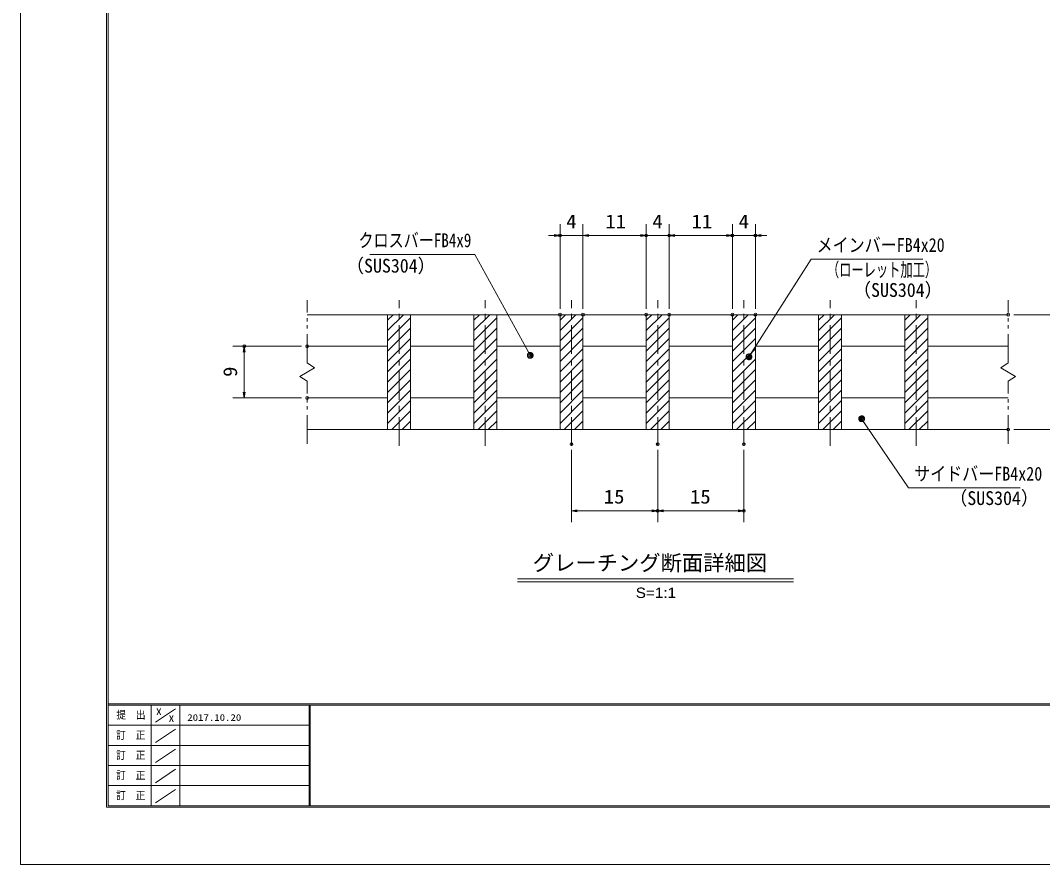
# Model space of a CAD drawing. Units: millimetres, scale not verified, with parts at other scales. Extents: x -1050 to 1050, y -742 to 742.
# Drawn here: x -1050 to -161, y -742 to -8 of the extents above; entities that cross this region are included whole.
import ezdxf
from ezdxf.enums import TextEntityAlignment as Align

# ---------------------------------------------------------------- set-up
doc = ezdxf.new("R2010")
doc.units = ezdxf.units.MM
doc.header["$LTSCALE"] = 5
doc.header["$PDMODE"] = 32
doc.header["$PDSIZE"] = 2.5
doc.linetypes.add('CHAIN1', pattern=[8, 5, -1, 1, -1])
doc.linetypes.add('DOUBLE_CHAIN1', pattern=[8.8, 5, -1, 0.6, -0.6, 0.6, -1])
for name, color, linetype, lineweight in [('0-0_7-図\u3000枠', 4, 'Continuous', 9), ('0-1_寸法注釈', 2, 'Continuous', 9), ('0-2_0', 2, 'Continuous', 9), ('0-3_DEFPOINTS', 134, 'Continuous', 9), ('0-6_想像線', 134, 'DOUBLE_CHAIN1', 9), ('0-7_ハッチング', 4, 'Continuous', 9), ('0-8_蓋', 5, 'Continuous', 9), ('0-A_中心線', 6, 'CHAIN1', 9)]:
    doc.layers.add(name, color=color, linetype=linetype, lineweight=lineweight)
doc.styles.add('HG丸ｺﾞｼｯｸM-PRO', font='')
doc.styles.add('ＭＳ ゴシック', font='')
doc.styles.get('HG丸ｺﾞｼｯｸM-PRO').set_extended_font_data('HG丸ｺﾞｼｯｸM-PRO')
doc.styles.get('ＭＳ ゴシック').set_extended_font_data('MS Gothic')

# ---------------------------------------------------------------- blocks, each defined once
blk = doc.blocks.new('_OPEN')
at = {"layer": '0-2_0'}
blk.add_line((0, 0), (-5, 0), dxfattribs=at)
blk.add_lwpolyline([(-5, 0.833), (0, 0), (-5, -0.833)], dxfattribs=at)
blk = doc.blocks.new('_Dot')
at = {"layer": '0-2_0'}
for p, q in [((-2.5, 0), (-5, 0)), ((2.445, 0.5), (-2.445, 0.5)), ((1.997, 1.5), (-1.997, 1.5)), ((2.289, -0.995), (-2.289, -0.995)), ((1.499, -1.995), (-1.499, -1.995))]:
    blk.add_line(p, q, dxfattribs=at)
for points in [[(2.5, 0), (2.48, 0.313), (2.421, 0.622), (2.324, 0.92), (2.191, 1.204), (2.023, 1.469), (1.822, 1.711), (1.594, 1.926), (1.34, 2.111), (1.064, 2.262), (0.773, 2.378), (0.468, 2.456), (0.157, 2.495), (-0.157, 2.495), (-0.468, 2.456), (-0.773, 2.378), (-1.064, 2.262), (-1.34, 2.111), (-1.594, 1.926), (-1.822, 1.711), (-2.023, 1.469), (-2.191, 1.204), (-2.324, 0.92), (-2.421, 0.622), (-2.48, 0.313), (-2.5, 0), (0, 0)], [(-2.5, 0), (-2.48, -0.313), (-2.421, -0.622), (-2.324, -0.92), (-2.191, -1.204), (-2.023, -1.469), (-1.822, -1.711), (-1.594, -1.926), (-1.34, -2.111), (-1.064, -2.262), (-0.773, -2.378), (-0.468, -2.456), (-0.157, -2.495), (0.157, -2.495), (0.468, -2.456), (0.773, -2.378), (1.064, -2.262), (1.34, -2.111), (1.594, -1.926), (1.822, -1.711), (2.023, -1.469), (2.191, -1.204), (2.324, -0.92), (2.421, -0.622), (2.48, -0.313), (2.5, 0), (0, 0)]]:
    blk.add_lwpolyline(points, close=True, dxfattribs=at)

msp = doc.modelspace()

# ---------------------------------------------------------------- linework, layer by layer
at = {"layer": '0-0_7-図\u3000枠'}
for p, q in [((-975, -692.5), (-975, 692.5)), ((-973.75, -691.25), (-973.75, 691.25)), ((998.75, -602.5), (-973.75, -602.5)), ((998.75, -603.75), (-973.75, -603.75)), ((-936.25, -691.192), (-936.25, -603.75)), ((-911.25, -603.75), (-911.25, -691.192)), ((-798.75, -603.75), (-798.75, -691.192)), ((-798, -603.75), (-798, -691.192)), ((-932.5, -618.606), (-915, -606.924)), ((-798.75, -621.25), (-973.75, -621.25)), ((-932.5, -636.247), (-915, -624.565)), ((-798.75, -638.75), (-973.75, -638.75)), ((-932.5, -653.747), (-915, -642.065)), ((-798.75, -656.25), (-973.75, -656.25)), ((-932.5, -671.247), (-915, -659.565)), ((-798.75, -673.75), (-973.75, -673.75)), ((-932.5, -688.747), (-915, -677.065)), ((1000, -692.5), (-975, -692.5)), ((998.75, -691.25), (-973.75, -691.25))]:
    msp.add_line(p, q, dxfattribs=at)
at = {"layer": '0-1_寸法注釈'}
for p, q in [((-580.45, -258.808), (-580.45, -184.9)), ((-560.45, -258.808), (-560.45, -184.9)), ((-560.45, -258.808), (-560.45, -184.9)), ((-505.45, -258.808), (-505.45, -184.9)), ((-505.45, -258.808), (-505.45, -184.9)), ((-485.45, -258.808), (-485.45, -184.9)), ((-485.45, -258.808), (-485.45, -184.9)), ((-430.45, -258.808), (-430.45, -184.9)), ((-430.45, -258.808), (-430.45, -184.9)), ((-410.45, -258.808), (-410.45, -184.9)), ((-585.45, -194.9), (-590.45, -194.9)), ((-560.45, -194.9), (-580.45, -194.9)), ((-555.45, -194.9), (-510.45, -194.9)), ((-555.45, -194.9), (-550.45, -194.9)), ((-510.45, -194.9), (-515.45, -194.9)), ((-505.45, -194.9), (-485.45, -194.9)), ((-480.45, -194.9), (-435.45, -194.9)), ((-480.45, -194.9), (-475.45, -194.9)), ((-435.45, -194.9), (-440.45, -194.9)), ((-430.45, -194.9), (-410.45, -194.9)), ((-405.45, -194.9), (-400.45, -194.9)), ((-185.45, -263.808), (-130.285, -263.808)), ((-805.45, -291.308), (-865.2, -291.308)), ((-855.2, -331.308), (-855.2, -296.308)), ((-805.45, -336.308), (-865.2, -336.308)), ((-185.45, -363.808), (-130.285, -363.808)), ((-570.45, -381.51), (-570.45, -444.529)), ((-495.45, -381.51), (-495.45, -444.529)), ((-495.45, -381.51), (-495.45, -444.529)), ((-420.45, -381.51), (-420.45, -444.529)), ((-565.45, -434.529), (-500.45, -434.529)), ((-490.45, -434.529), (-425.45, -434.529)), ((-617.576, -493.827), (-377.371, -493.827)), ((-617.576, -496.327), (-377.371, -496.327))]:
    msp.add_line(p, q, dxfattribs=at)
for points in [[(-745.854, -211.345), (-654.681, -211.345), (-606.854, -298.365)], [(-264.764, -215.417), (-361.954, -215.417), (-415.465, -299.666)], [(-179.864, -414.552), (-277.054, -414.552), (-317.364, -355.232)]]:
    msp.add_lwpolyline(points, dxfattribs=at)
at = {"layer": '0-3_DEFPOINTS'}
msp.add_lwpolyline([(-1050, -742.5), (-1050, 742.5), (1050, 742.5), (1050, -742.5)], close=True, dxfattribs=at)
for p in [(-580.45, -194.9), (-505.45, -194.9), (-485.45, -194.9), (-430.45, -194.9), (-410.45, -194.9), (-580.45, -263.808), (-560.45, -263.808), (-505.45, -263.808), (-485.45, -263.808), (-430.45, -263.808), (-410.45, -263.808), (-190.45, -263.808), (-855.2, -291.308), (-800.45, -291.308), (-800.45, -336.308), (-190.45, -363.808), (-570.45, -376.51), (-495.45, -376.51), (-420.45, -376.51), (-495.45, -434.529), (-420.45, -434.529)]:
    msp.add_point(p, dxfattribs=at)
at = {"layer": '0-6_想像線'}
for p, q in [((-800.45, -305.859), (-800.45, -251.308)), ((-190.45, -305.859), (-190.45, -251.308)), ((-800.45, -305.859), (-794.157, -310.072)), ((-794.157, -310.072), (-800.45, -313.808)), ((-806.743, -317.545), (-800.45, -313.808)), ((-800.45, -321.757), (-806.743, -317.545)), ((-184.157, -317.545), (-190.45, -313.808)), ((-190.45, -321.757), (-184.157, -317.545)), ((-800.45, -376.308), (-800.45, -321.757)), ((-190.45, -376.308), (-190.45, -321.757))]:
    msp.add_line(p, q, dxfattribs=at)
msp.add_lwpolyline([(-190.45, -305.859), (-196.743, -310.072), (-190.45, -313.808)], dxfattribs=at)
at = {"layer": '0-7_ハッチング'}
for p, q in [((-730.45, -268.662), (-725.597, -263.808)), ((-730.45, -277.642), (-716.616, -263.808)), ((-730.45, -286.622), (-710.45, -266.622)), ((-655.45, -268.662), (-650.597, -263.808)), ((-655.45, -277.642), (-641.616, -263.808)), ((-655.45, -286.622), (-635.45, -266.622)), ((-580.45, -268.662), (-575.597, -263.808)), ((-580.45, -277.642), (-566.616, -263.808)), ((-580.45, -286.622), (-560.45, -266.622)), ((-505.45, -268.662), (-500.597, -263.808)), ((-505.45, -277.642), (-491.616, -263.808)), ((-505.45, -286.622), (-485.45, -266.622)), ((-430.45, -268.662), (-425.597, -263.808)), ((-430.45, -277.642), (-416.616, -263.808)), ((-430.45, -286.622), (-410.45, -266.622)), ((-355.45, -268.662), (-350.597, -263.808)), ((-355.45, -277.642), (-341.616, -263.808)), ((-355.45, -286.622), (-335.45, -266.622)), ((-280.45, -268.662), (-275.597, -263.808)), ((-280.45, -277.642), (-266.616, -263.808)), ((-280.45, -286.622), (-260.45, -266.622)), ((-730.45, -295.602), (-710.45, -275.602)), ((-655.45, -295.602), (-635.45, -275.602)), ((-580.45, -295.602), (-560.45, -275.602)), ((-505.45, -295.602), (-485.45, -275.602)), ((-430.45, -295.602), (-410.45, -275.602)), ((-355.45, -295.602), (-335.45, -275.602)), ((-280.45, -295.602), (-260.45, -275.602)), ((-730.45, -304.583), (-710.45, -284.583)), ((-655.45, -304.583), (-635.45, -284.583)), ((-580.45, -304.583), (-560.45, -284.583)), ((-505.45, -304.583), (-485.45, -284.583)), ((-430.45, -304.583), (-410.45, -284.583)), ((-355.45, -304.583), (-335.45, -284.583)), ((-280.45, -304.583), (-260.45, -284.583)), ((-730.45, -313.563), (-710.45, -293.563)), ((-655.45, -313.563), (-635.45, -293.563)), ((-580.45, -313.563), (-560.45, -293.563)), ((-505.45, -313.563), (-485.45, -293.563)), ((-430.45, -313.563), (-410.45, -293.563)), ((-355.45, -313.563), (-335.45, -293.563)), ((-280.45, -313.563), (-260.45, -293.563)), ((-730.45, -322.543), (-710.45, -302.543)), ((-655.45, -322.543), (-635.45, -302.543)), ((-580.45, -322.543), (-560.45, -302.543)), ((-505.45, -322.543), (-485.45, -302.543)), ((-430.45, -322.543), (-410.45, -302.543)), ((-355.45, -322.543), (-335.45, -302.543)), ((-280.45, -322.543), (-260.45, -302.543)), ((-730.45, -331.523), (-710.45, -311.523)), ((-655.45, -331.523), (-635.45, -311.523)), ((-580.45, -331.523), (-560.45, -311.523)), ((-505.45, -331.523), (-485.45, -311.523)), ((-430.45, -331.523), (-410.45, -311.523)), ((-355.45, -331.523), (-335.45, -311.523)), ((-280.45, -331.523), (-260.45, -311.523)), ((-730.45, -340.504), (-710.45, -320.504)), ((-655.45, -340.504), (-635.45, -320.504)), ((-580.45, -340.504), (-560.45, -320.504)), ((-505.45, -340.504), (-485.45, -320.504)), ((-430.45, -340.504), (-410.45, -320.504)), ((-355.45, -340.504), (-335.45, -320.504)), ((-280.45, -340.504), (-260.45, -320.504)), ((-730.45, -349.484), (-710.45, -329.484)), ((-655.45, -349.484), (-635.45, -329.484)), ((-580.45, -349.484), (-560.45, -329.484)), ((-505.45, -349.484), (-485.45, -329.484)), ((-430.45, -349.484), (-410.45, -329.484)), ((-355.45, -349.484), (-335.45, -329.484)), ((-280.45, -349.484), (-260.45, -329.484)), ((-730.45, -358.464), (-710.45, -338.464)), ((-655.45, -358.464), (-635.45, -338.464)), ((-580.45, -358.464), (-560.45, -338.464)), ((-505.45, -358.464), (-485.45, -338.464)), ((-430.45, -358.464), (-410.45, -338.464)), ((-355.45, -358.464), (-335.45, -338.464)), ((-280.45, -358.464), (-260.45, -338.464)), ((-726.814, -363.808), (-710.45, -347.444)), ((-651.814, -363.808), (-635.45, -347.444)), ((-576.814, -363.808), (-560.45, -347.444)), ((-501.814, -363.808), (-485.45, -347.444)), ((-426.814, -363.808), (-410.45, -347.444)), ((-351.814, -363.808), (-335.45, -347.444)), ((-276.814, -363.808), (-260.45, -347.444)), ((-717.834, -363.808), (-710.45, -356.425)), ((-642.834, -363.808), (-635.45, -356.425)), ((-567.834, -363.808), (-560.45, -356.425)), ((-492.834, -363.808), (-485.45, -356.425)), ((-417.834, -363.808), (-410.45, -356.425)), ((-342.834, -363.808), (-335.45, -356.425)), ((-267.834, -363.808), (-260.45, -356.425))]:
    msp.add_line(p, q, dxfattribs=at)
for points in [[(-710.45, -263.808), (-730.45, -263.808), (-730.45, -363.808), (-710.45, -363.808)], [(-635.45, -263.808), (-655.45, -263.808), (-655.45, -363.808), (-635.45, -363.808)], [(-560.45, -263.808), (-580.45, -263.808), (-580.45, -363.808), (-560.45, -363.808)], [(-485.45, -263.808), (-505.45, -263.808), (-505.45, -363.808), (-485.45, -363.808)], [(-410.45, -263.808), (-430.45, -263.808), (-430.45, -363.808), (-410.45, -363.808)], [(-335.45, -263.808), (-355.45, -263.808), (-355.45, -363.808), (-335.45, -363.808)], [(-260.45, -263.808), (-280.45, -263.808), (-280.45, -363.808), (-260.45, -363.808)]]:
    msp.add_lwpolyline(points, close=True, dxfattribs=at)
at = {"layer": '0-8_蓋'}
for p, q in [((-800.45, -263.808), (-190.45, -263.808)), ((-730.45, -263.808), (-730.45, -363.808)), ((-710.45, -363.808), (-710.45, -263.808)), ((-655.45, -263.808), (-655.45, -363.808)), ((-635.45, -363.808), (-635.45, -263.808)), ((-560.45, -363.808), (-560.45, -263.808)), ((-505.45, -263.808), (-505.45, -363.808)), ((-485.45, -363.808), (-485.45, -263.808)), ((-430.45, -263.808), (-430.45, -363.808)), ((-335.45, -363.808), (-335.45, -263.808)), ((-280.45, -263.808), (-280.45, -363.808)), ((-260.45, -363.808), (-260.45, -263.808)), ((-800.45, -291.308), (-730.45, -291.308)), ((-710.45, -291.308), (-655.45, -291.308)), ((-635.45, -291.308), (-580.45, -291.308)), ((-560.45, -291.308), (-505.45, -291.308)), ((-485.45, -291.308), (-430.45, -291.308)), ((-410.45, -291.308), (-355.45, -291.308)), ((-335.45, -291.308), (-280.45, -291.308)), ((-260.45, -291.308), (-190.45, -291.308)), ((-800.45, -336.308), (-730.45, -336.308)), ((-710.45, -336.308), (-655.45, -336.308)), ((-635.45, -336.308), (-580.45, -336.308)), ((-560.45, -336.308), (-505.45, -336.308)), ((-485.45, -336.308), (-430.45, -336.308)), ((-410.45, -336.308), (-355.45, -336.308)), ((-335.45, -336.308), (-280.45, -336.308)), ((-260.45, -336.308), (-190.45, -336.308)), ((-800.45, -363.808), (-190.45, -363.808)), ((-730.45, -363.808), (-710.45, -363.808)), ((-655.45, -363.808), (-635.45, -363.808)), ((-505.45, -363.808), (-485.45, -363.808)), ((-280.45, -363.808), (-260.45, -363.808))]:
    msp.add_line(p, q, dxfattribs=at)
for points in [[(-580.45, -263.808), (-580.45, -363.808), (-560.45, -363.808)], [(-430.45, -363.808), (-410.45, -363.808), (-410.45, -263.808)], [(-355.45, -263.808), (-355.45, -363.808), (-335.45, -363.808)]]:
    msp.add_lwpolyline(points, dxfattribs=at)
at = {"layer": '0-A_中心線'}
for p, q in [((-720.45, -378.035), (-720.45, -251.106)), ((-645.45, -378.035), (-645.45, -251.106)), ((-570.45, -378.035), (-570.45, -251.106)), ((-495.45, -378.035), (-495.45, -251.106)), ((-420.45, -378.035), (-420.45, -251.106)), ((-345.45, -378.035), (-345.45, -251.106)), ((-270.45, -378.035), (-270.45, -251.106))]:
    msp.add_line(p, q, dxfattribs=at)

# ---------------------------------------------------------------- block references
at = {"layer": '0-1_寸法注釈'}
for p in [(-580.45, -194.9), (-505.45, -194.9), (-505.45, -194.9), (-430.45, -194.9), (-430.45, -194.9), (-495.45, -434.529), (-420.45, -434.529)]:
    msp.add_blockref('_OPEN', p, dxfattribs=at)
for name, p, rotation in [('_OPEN', (-560.45, -194.9), 180), ('_OPEN', (-560.45, -194.9), 180), ('_OPEN', (-485.45, -194.9), 180), ('_OPEN', (-485.45, -194.9), 180), ('_OPEN', (-410.45, -194.9), 180), ('_OPEN', (-855.2, -291.308), 90), ('_Dot', (-606.364, -299.237), 299.29723), ('_Dot', (-416.009, -300.506), 237.09638), ('_OPEN', (-855.2, -336.308), 270), ('_Dot', (-317.936, -354.411), 124.85308), ('_OPEN', (-570.45, -434.529), 180), ('_OPEN', (-495.45, -434.529), 180)]:
    msp.add_blockref(name, p, dxfattribs=dict(at, rotation=rotation))

# ---------------------------------------------------------------- texts
at = {"layer": '0-0_7-図\u3000枠', "color": 5, "style": 'ＭＳ ゴシック'}
for s, height, width, p in [('提\u3000出', 6.745, 0.9, (-966.593, -617.56)), ('X', 5.755, 1.2, (-931.902, -614.076)), ('X', 5.755, 1.2, (-920.995, -620.022)), ('2017.10.20', 5.755, 1.2, (-904.801, -619.113)), ('訂\u3000正', 6.745, 0.9, (-966.76, -635.201)), ('訂\u3000正', 6.745, 0.9, (-966.76, -652.701)), ('訂\u3000正', 6.745, 0.9, (-966.76, -670.201)), ('訂\u3000正', 6.745, 0.9, (-966.76, -687.701))]:
    msp.add_text(s, height=height, dxfattribs=dict(at, width=width)).set_placement(p, align=Align.BOTTOM_LEFT)
at = {"layer": '0-1_寸法注釈', "color": 7}
for s, height, style, width, p in [('4', 12.02, 'ＭＳ ゴシック', 1.1, (-575.035, -192.213)), ('11', 12.02, 'ＭＳ ゴシック', 1.1, (-541.028, -192.213)), ('4', 12.02, 'ＭＳ ゴシック', 1.1, (-500.035, -192.213)), ('11', 12.02, 'ＭＳ ゴシック', 1.1, (-466.028, -192.213)), ('4', 12.02, 'ＭＳ ゴシック', 1.1, (-425.035, -192.213)), ('クロスバーFB4x9', 12.02, 'ＭＳ ゴシック', 0.8, (-755.875, -208.658)), ('メインバーFB4x20', 12.03, 'ＭＳ ゴシック', 0.85, (-357.177, -212.73)), ('（SUS304）', 12.02, 'ＭＳ ゴシック', 0.95, (-766.542, -230.801)), ('（ローレット加工）', 12.02, 'ＭＳ ゴシック', 0.65, (-348.177, -234.285)), ('（SUS304）', 12.02, 'ＭＳ ゴシック', 0.95, (-325.33, -251.949)), ('サイドバーFB4x20', 12.03, 'ＭＳ ゴシック', 0.85, (-272.277, -411.865)), ('15', 12.02, 'ＭＳ ゴシック', 1.1, (-542.338, -431.842)), ('15', 12.02, 'ＭＳ ゴシック', 1.1, (-467.338, -431.842)), ('（SUS304）', 12.02, 'ＭＳ ゴシック', 0.95, (-241.567, -433.109)), ('S=1:1', 9.054, 'HG丸ｺﾞｼｯｸM-PRO', 1.1, (-514.549, -513.128))]:
    msp.add_text(s, height=height, dxfattribs=dict(at, style=style, width=width)).set_placement(p, align=Align.BOTTOM_LEFT)
at = {"layer": '0-1_寸法注釈', "color": 7, "style": 'ＭＳ ゴシック', "width": 1.1}
msp.add_text('9', height=12.02, rotation=90, dxfattribs=at).set_placement((-857.887, -317.957), align=Align.BOTTOM_LEFT)
at = {"layer": '0-1_寸法注釈', "color": 7, "style": 'HG丸ｺﾞｼｯｸM-PRO'}
msp.add_text('グレーチング断面詳細図', height=13.6, dxfattribs=at).set_placement((-604.214, -490.716), align=Align.BOTTOM_LEFT)

doc.saveas('drawing.dxf')
